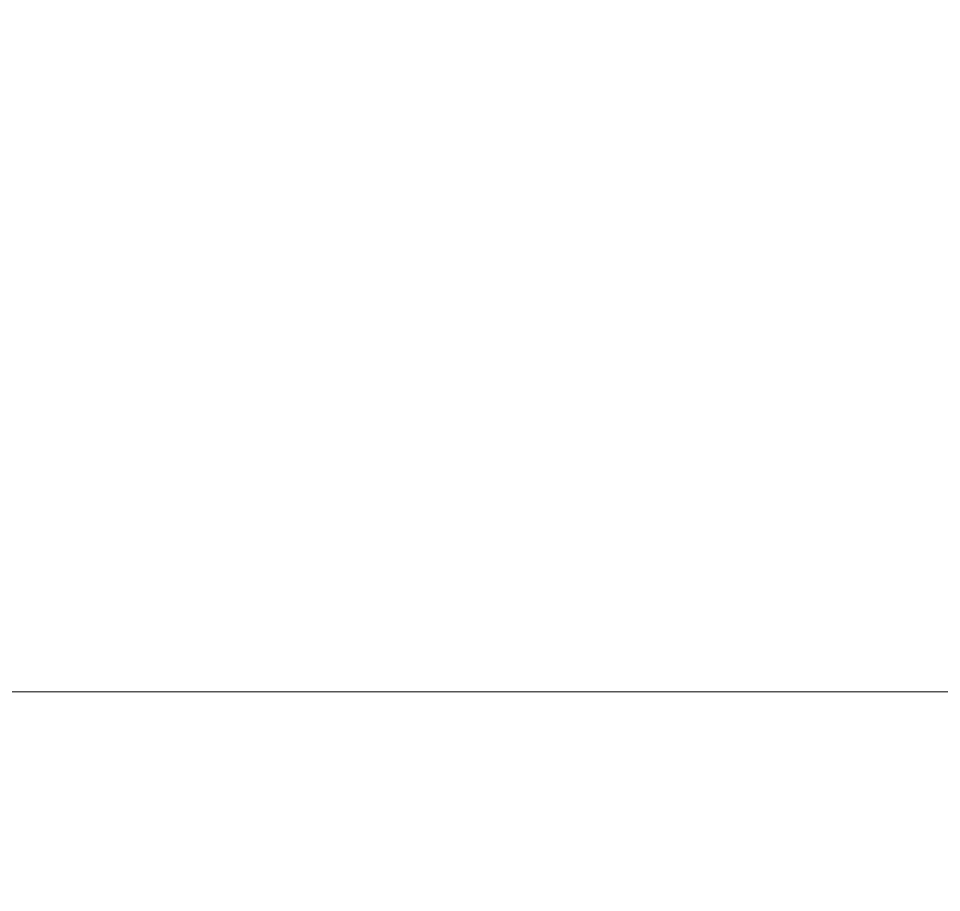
# Model space of a CAD drawing. Header units: inches. Extents: x -4169 to -1846, y 9706 to 12377.
# Drawn here: x -3372.174 to -3371.369, y 10450.739 to 10451.502 of the extents above; entities that cross this region are included whole.
import ezdxf

# ---------------------------------------------------------------- set-up
doc = ezdxf.new("R2010")
doc.units = ezdxf.units.IN
doc.header["$MEASUREMENT"] = 0
doc.layers.add('A-WALL', color=113, linetype='Continuous', lineweight=18)
doc.layers.add('A-WALL-PATT-4', color=111, linetype='Continuous', lineweight=9)
pattern_1 = [(0, (0, 0), (20.48, 5.12), [0.845, -14.515, 0.845, -14.515, -81.92]), (0, (0, 0), (20.48, 5.12), [-30.72, 0.845, -29.875, 0.845, -14.515, -35.84]), (0, (0, 0), (20.48, 5.12), [-76.8, 0.845, -9.395, 0.845, -24.755]), (120, (7.68, 2.56), (-14.67405, 15.1762003), [0.845, -14.515, 0.845, -14.515, -81.92]), (120, (7.68, 2.56), (-14.67405, 15.1762003), [-30.72, 0.845, -29.875, 0.845, -14.515, -35.84]), (120, (7.68, 2.56), (-14.67405, 15.1762003), [-76.8, 0.845, -9.395, 0.845, -24.755]), (240, (10.24, 12.8), (-5.80595, -20.2962003), [0.845, -14.515, 0.845, -14.515, -81.92]), (240, (10.24, 12.8), (-5.80595, -20.2962003), [-30.72, 0.845, -29.875, 0.845, -14.515, -35.84]), (240, (10.24, 12.8), (-5.80595, -20.2962003), [-76.8, 0.845, -9.395, 0.845, -24.755])]

msp = doc.modelspace()

# ---------------------------------------------------------------- hatches: boundary and pattern name
at = {"layer": 'A-WALL-PATT-4'}
h = msp.add_hatch(dxfattribs=at)
h.set_pattern_fill('FP_1', color=256, style=0, pattern_type=2)
h.set_pattern_definition(pattern_1)
h.paths.add_polyline_path([(-3268.54874, 10450.9144), (-3266.79874, 10450.9144), (-3266.79874, 10451.5394), (-3408.67374, 10451.5394), (-3408.67266, 10450.9144), (-3270.84723, 10450.9144)], flags=0)
h = msp.add_hatch(dxfattribs=at)
h.set_pattern_fill('FP_1', color=256, style=0, pattern_type=2)
h.set_pattern_definition(pattern_1)
h.paths.add_polyline_path([(-3329.1201, 10450.4144), (-3266.17374, 10450.4144), (-3266.17374, 10450.9144), (-3409.29874, 10450.9144), (-3409.29805, 10450.4144), (-3340.17374, 10450.4144)], flags=0)

# ---------------------------------------------------------------- linework, layer by layer
at = {"layer": 'A-WALL'}
msp.add_line((-3266.17374, 10450.9144), (-3409.29874, 10450.9144), dxfattribs=at)

doc.saveas('drawing.dxf')
